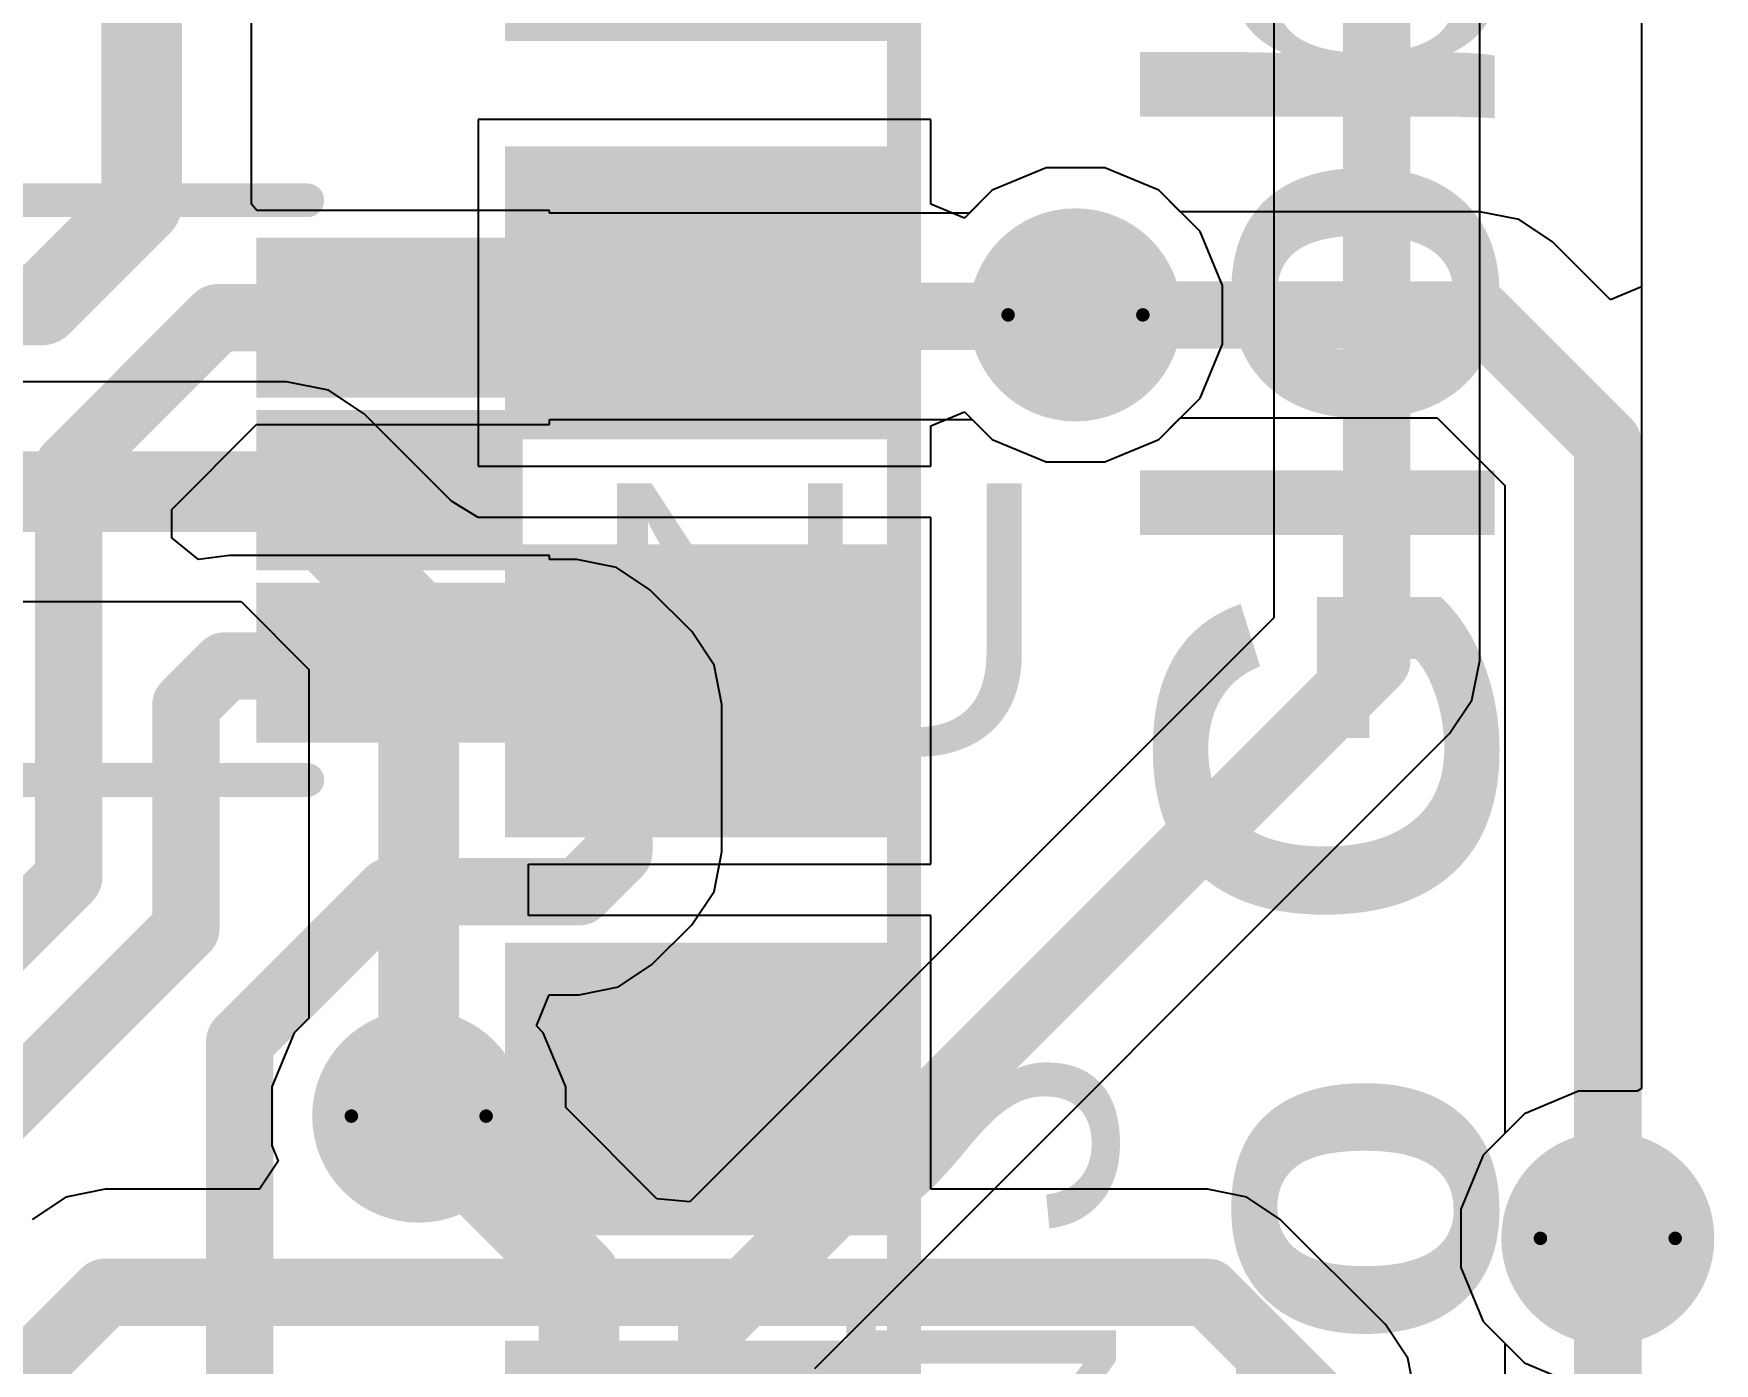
# Model space of a CAD drawing. Header units: inches. Extents: x 0 to 12.8, y -0.1 to 3.7.
# Drawn here: x 1.0374 to 1.2868, y 1.0965 to 1.2937 of the extents above; entities that cross this region are included whole.
import ezdxf

# ---------------------------------------------------------------- set-up
doc = ezdxf.new("R2010")
doc.units = ezdxf.units.IN
doc.header["$MEASUREMENT"] = 0
for name, color, linetype in [('Bottom Layer', 5, 'Continuous'), ('Bottom Overlay', 54, 'Continuous'), ('Bottom Paste', 16, 'Continuous'), ('Bottom Solder', 6, 'Continuous'), ('Drill Drawing', 1, 'Continuous'), ('Top Layer', 1, 'Continuous'), ('Top Overlay', 2, 'Continuous'), ('Top Paste', 8, 'Continuous'), ('Top Solder', 216, 'Continuous'), ('Via Holes', 16, 'Continuous')]:
    doc.layers.add(name, color=color, linetype=linetype)
doc.styles.add('Arial', font='', dxfattribs={"height": 0.2})
doc.styles.add('Arial_Bold', font='', dxfattribs={"height": 0.2})
doc.styles.get('Arial').set_extended_font_data('Arial')
doc.styles.get('Arial_Bold').set_extended_font_data('Arial', bold=True)

# ---------------------------------------------------------------- blocks, each defined once
blk = doc.blocks.new('SOT_363_B_3')
at = {"layer": 'Bottom Layer'}
for points in [[(-0.05393705, 0.0177165), (-0.05393705, 0.0334645), (-0.02244095, 0.0334645), (-0.02244095, 0.0177165)], [(0.02244095, 0.0177165), (0.02244095, 0.0334645), (0.05393705, 0.0334645), (0.05393705, 0.0177165)], [(-0.05393705, -0.007873999999999999), (-0.05393705, 0.007874), (-0.02244095, 0.007873999999999999), (-0.02244095, -0.007874)], [(0.02244095, -0.007874099999999998), (0.02244095, 0.007873900000000001), (0.05393705, 0.007873899999999998), (0.05393705, -0.007874100000000002)], [(-0.05393705, -0.0334646), (-0.05393705, -0.0177166), (-0.02244095, -0.0177166), (-0.02244095, -0.0334646)], [(0.02244095, -0.0334646), (0.02244095, -0.0177166), (0.05393705, -0.0177166), (0.05393705, -0.0334646)]]:
    blk.add_hatch(color=5, dxfattribs=at).paths.add_polyline_path(points)
at = {"layer": 'Bottom Paste'}
for points in [[(-0.05393705, 0.0177165), (-0.05393705, 0.0334645), (-0.02244095, 0.0334645), (-0.02244095, 0.0177165)], [(0.02244095, 0.0177165), (0.02244095, 0.0334645), (0.05393705, 0.0334645), (0.05393705, 0.0177165)], [(-0.05393705, -0.007873999999999999), (-0.05393705, 0.007874), (-0.02244095, 0.007873999999999999), (-0.02244095, -0.007874)], [(0.02244095, -0.007874099999999998), (0.02244095, 0.007873900000000001), (0.05393705, 0.007873899999999998), (0.05393705, -0.007874100000000002)], [(-0.05393705, -0.0334646), (-0.05393705, -0.0177166), (-0.02244095, -0.0177166), (-0.02244095, -0.0334646)], [(0.02244095, -0.0334646), (0.02244095, -0.0177166), (0.05393705, -0.0177166), (0.05393705, -0.0334646)]]:
    blk.add_hatch(color=16, dxfattribs=at).paths.add_polyline_path(points)
at = {"layer": 'Bottom Solder'}
for points in [[(-0.05793705, 0.0137165), (-0.05793705, 0.0374645), (-0.01844095, 0.0374645), (-0.01844095, 0.0137165)], [(0.01844095, 0.0137165), (0.01844095, 0.0374645), (0.05793705, 0.0374645), (0.05793705, 0.0137165)], [(-0.05793705, -0.011874), (-0.05793705, 0.011874), (-0.01844095, 0.011874), (-0.01844095, -0.011874)], [(0.01844095, -0.0118741), (0.01844095, 0.0118739), (0.05793705, 0.0118739), (0.05793705, -0.0118741)], [(-0.05793705, -0.0374646), (-0.05793705, -0.0137166), (-0.01844095, -0.0137166), (-0.01844095, -0.0374646)], [(0.01844095, -0.0374646), (0.01844095, -0.0137166), (0.05793705, -0.0137166), (0.05793705, -0.0374646)]]:
    blk.add_hatch(color=6, dxfattribs=at).paths.add_polyline_path(points)
at = {"layer": 'Bottom Overlay'}
for points in [[(0.02, 0.0429999, 0.005, 0.005, 0), (-0.026, 0.0429999, 0.005, 0.005, 0)], [(-0.065, -0.021, 0.003937, 0.003937, 0), (-0.065, -0.031, 0.003937, 0.003937, 0)], [(-0.06, -0.026, 0.003937, 0.003937, 0), (-0.065, -0.021, 0.003937, 0.003937, 0)], [(-0.06, -0.026, 0.003937, 0.003937, 0), (-0.065, -0.031, 0.003937, 0.003937, 0)], [(0.02, -0.043, 0.005, 0.005, 0), (-0.026, -0.043, 0.005, 0.005, 0)]]:
    blk.add_lwpolyline(points, format="xyseb", dxfattribs=at)
for points in [[(-0.02725, 0.0429999, 0.0025, 0.0025, 1), (-0.02475, 0.0429999, 0.0025, 0.0025, 1)], [(0.01875, 0.0429999, 0.0025, 0.0025, 1), (0.02125, 0.0429999, 0.0025, 0.0025, 1)], [(-0.0659842, -0.021, 0.0019685, 0.0019685, 1), (-0.0640158, -0.021, 0.0019685, 0.0019685, 1)], [(-0.0659842, -0.021, 0.0019685, 0.0019685, 1), (-0.0640158, -0.021, 0.0019685, 0.0019685, 1)], [(-0.0609842, -0.026, 0.0019685, 0.0019685, 1), (-0.0590158, -0.026, 0.0019685, 0.0019685, 1)], [(-0.0609842, -0.026, 0.0019685, 0.0019685, 1), (-0.0590158, -0.026, 0.0019685, 0.0019685, 1)], [(-0.0659842, -0.031, 0.0019685, 0.0019685, 1), (-0.0640158, -0.031, 0.0019685, 0.0019685, 1)], [(-0.0659842, -0.031, 0.0019685, 0.0019685, 1), (-0.0640158, -0.031, 0.0019685, 0.0019685, 1)], [(-0.02725, -0.043, 0.0025, 0.0025, 1), (-0.02475, -0.043, 0.0025, 0.0025, 1)], [(0.01875, -0.043, 0.0025, 0.0025, 1), (0.02125, -0.043, 0.0025, 0.0025, 1)]]:
    blk.add_lwpolyline(points, format="xyseb", close=True, dxfattribs=at)
blk = doc.blocks.new('SIM7500E_4')
at = {"layer": 'Top Layer'}
for points in [[(0.91141735, -0.07677155), (0.86023625, -0.07677155), (0.86023625, -0.04133845), (0.91141735, -0.04133845)], [(0.91141735, -0.13582675), (0.86023625, -0.13582675), (0.86023625, -0.10039365), (0.91141735, -0.10039365)], [(0.91141735, -0.19488185), (0.86023625, -0.19488185), (0.86023625, -0.15944875), (0.91141735, -0.15944875)]]:
    blk.add_hatch(color=1, dxfattribs=at).paths.add_polyline_path(points)
at = {"layer": 'Top Paste'}
for points in [[(0.91141735, -0.07677155), (0.86023625, -0.07677155), (0.86023625, -0.04133845), (0.91141735, -0.04133845)], [(0.91141735, -0.13582675), (0.86023625, -0.13582675), (0.86023625, -0.10039365), (0.91141735, -0.10039365)], [(0.91141735, -0.19488185), (0.86023625, -0.19488185), (0.86023625, -0.15944875), (0.91141735, -0.15944875)]]:
    blk.add_hatch(color=8, dxfattribs=at).paths.add_polyline_path(points)
at = {"layer": 'Top Solder'}
for points in [[(0.91541735, -0.02171655), (0.85623625, -0.02171655), (0.85623625, 0.02171655), (0.91541735, 0.02171655)], [(0.91541735, -0.08077155), (0.85623625, -0.08077155), (0.85623625, -0.03733845), (0.91541735, -0.03733845)], [(0.91541735, -0.13982675), (0.85623625, -0.13982675), (0.85623625, -0.09639365), (0.91541735, -0.09639365)], [(0.91541735, -0.19888185), (0.85623625, -0.19888185), (0.85623625, -0.15544875), (0.91541735, -0.15544875)], [(0.91541735, -0.25793695), (0.85623625, -0.25793695), (0.85623625, -0.21450385), (0.91541735, -0.21450385)]]:
    blk.add_hatch(color=216, dxfattribs=at).paths.add_polyline_path(points)
at = {"layer": 'Top Overlay'}
blk.add_lwpolyline([(0.9154409, -0.9463857, 0.005, 0.005, 0), (0.9154409, 0.1206143, 0.005, 0.005, 0)], format="xyseb", dxfattribs=at)

msp = doc.modelspace()

# ---------------------------------------------------------------- hatches: boundary and pattern name
at = {"layer": 'Bottom Layer'}
h = msp.add_hatch(color=5, dxfattribs=at)
edge = h.paths.add_edge_path()
edge.add_arc((1.192, 1.252), 0.011811, 0, 360)
h = msp.add_hatch(color=5, dxfattribs=at)
edge = h.paths.add_edge_path()
edge.add_arc((1.0945354, 1.1331323), 0.011811, 0, 360)
h = msp.add_hatch(color=5, dxfattribs=at)
edge = h.paths.add_edge_path()
edge.add_arc((1.271, 1.115), 0.011811, 0, 360)
at = {"layer": 'Bottom Solder'}
h = msp.add_hatch(color=6, dxfattribs=at)
edge = h.paths.add_edge_path()
edge.add_arc((1.192, 1.252), 0.015811, 0, 360)
h = msp.add_hatch(color=6, dxfattribs=at)
edge = h.paths.add_edge_path()
edge.add_arc((1.0945354, 1.1331323), 0.015811, 0, 360)
h = msp.add_hatch(color=6, dxfattribs=at)
edge = h.paths.add_edge_path()
edge.add_arc((1.271, 1.115), 0.015811, 0, 360)
at = {"layer": 'Top Layer'}
h = msp.add_hatch(color=1, dxfattribs=at)
edge = h.paths.add_edge_path()
edge.add_arc((1.192, 1.252), 0.011811, 0, 360)
h = msp.add_hatch(color=1, dxfattribs=at)
edge = h.paths.add_edge_path()
edge.add_arc((1.0945354, 1.1331323), 0.011811, 0, 360)
h = msp.add_hatch(color=1, dxfattribs=at)
edge = h.paths.add_edge_path()
edge.add_arc((1.271, 1.115), 0.011811, 0, 360)
at = {"layer": 'Top Solder'}
h = msp.add_hatch(color=216, dxfattribs=at)
edge = h.paths.add_edge_path()
edge.add_arc((1.192, 1.252), 0.015811, 0, 360)
h = msp.add_hatch(color=216, dxfattribs=at)
edge = h.paths.add_edge_path()
edge.add_arc((1.0945354, 1.1331323), 0.015811, 0, 360)
h = msp.add_hatch(color=216, dxfattribs=at)
edge = h.paths.add_edge_path()
edge.add_arc((1.271, 1.115), 0.015811, 0, 360)
at = {"layer": 'Via Holes'}
h = msp.add_hatch(color=7, dxfattribs=at)
edge = h.paths.add_edge_path()
edge.add_arc((1.192, 1.252), 0.0059055, 0, 360)
h = msp.add_hatch(color=7, dxfattribs=at)
edge = h.paths.add_edge_path()
edge.add_arc((1.0945354, 1.1331323), 0.0059055, 0, 360)
h = msp.add_hatch(color=7, dxfattribs=at)
edge = h.paths.add_edge_path()
edge.add_arc((1.271, 1.115), 0.0059055, 0, 360)

# ---------------------------------------------------------------- linework, layer by layer
at = {"layer": 'Bottom Layer'}
for p, q in [((1.276, 1.9300011), (1.276, 1.1372531)), ((1.0697253, 1.2684014), (1.0697253, 1.3731398)), ((1.2520055, 1.2007116), (1.2520055, 1.3682884)), ((1.2214177, 1.3619535), (1.2214177, 1.2070465)), ((1.1876615, 1.273811), (1.1796451, 1.2704905)), ((1.1963385, 1.273811), (1.1876615, 1.273811)), ((1.2043549, 1.2704905), (1.1963385, 1.273811)), ((1.1796451, 1.2704905), (1.1762438, 1.2670892)), ((1.2104905, 1.2643549), (1.2043549, 1.2704905)), ((1.0704941, 1.2674646), (1.0697253, 1.2684014)), ((1.113937, 1.2674646), (1.0704941, 1.2674646)), ((1.113937, 1.2670892), (1.113937, 1.2674646)), ((1.1762438, 1.2670892), (1.113937, 1.2670892)), ((1.213811, 1.2563385), (1.2104905, 1.2643549)), ((1.213811, 1.2476615), (1.213811, 1.2563385)), ((1.2104905, 1.2396451), (1.213811, 1.2476615)), ((1.2043549, 1.2335095), (1.2104905, 1.2396451)), ((1.0578717, 1.22314), (1.0704483, 1.2357166)), ((1.0704483, 1.2357166), (1.113937, 1.2357166)), ((1.113937, 1.2357166), (1.113937, 1.2365014)), ((1.113937, 1.2365014), (1.1766532, 1.2365014)), ((1.1766532, 1.2365014), (1.1796451, 1.2335095)), ((1.1796451, 1.2335095), (1.1876615, 1.230189)), ((1.1963385, 1.230189), (1.2043549, 1.2335095)), ((1.1876615, 1.230189), (1.1963385, 1.230189)), ((1.0578717, 1.2189385), (1.0578717, 1.22314)), ((1.0618365, 1.2157049), (1.0578717, 1.2189385)), ((1.0664411, 1.2162836), (1.0618365, 1.2157049)), ((1.0664411, 1.2162835), (1.0664411, 1.2162836)), ((1.113937, 1.2162835), (1.0664411, 1.2162835)), ((1.113937, 1.2157034), (1.113937, 1.2162835)), ((1.1180209, 1.2157034), (1.113937, 1.2157034)), ((1.1238736, 1.2145392), (1.1180209, 1.2157034)), ((1.1288353, 1.2112239), (1.1238736, 1.2145392)), ((1.1350429, 1.2050163), (1.1288353, 1.2112239)), ((1.2214177, 1.2070465), (1.1347678, 1.1203966)), ((1.1383582, 1.2000546), (1.1350429, 1.2050163)), ((1.1395224, 1.1942019), (1.1383582, 1.2000546)), ((1.2508413, 1.1948589), (1.2520055, 1.2007116)), ((1.247526, 1.1898972), (1.2508413, 1.1948589)), ((1.1395224, 1.1723305), (1.1395224, 1.1942019)), ((1.1533019, 1.0956731), (1.247526, 1.1898972)), ((1.1383582, 1.1664778), (1.1395224, 1.1723305)), ((1.1350429, 1.1615161), (1.1383582, 1.1664778)), ((1.1291374, 1.1556106), (1.1350429, 1.1615161)), ((1.1241757, 1.1522953), (1.1291374, 1.1556106)), ((1.1120014, 1.1465117), (1.1139149, 1.1511311)), ((1.1139149, 1.1511311), (1.118323, 1.1511311)), ((1.118323, 1.1511311), (1.1241757, 1.1522953)), ((1.1130259, 1.1454872), (1.1120014, 1.1465117)), ((1.1163464, 1.1374708), (1.1130259, 1.1454872)), ((1.1163464, 1.1343921), (1.1163464, 1.1374708)), ((1.2666615, 1.136811), (1.2586451, 1.1334905)), ((1.2753384, 1.136811), (1.2666615, 1.136811)), ((1.276, 1.1372531), (1.2753384, 1.136811)), ((1.1298584, 1.1208801), (1.1163464, 1.1343921)), ((1.2586451, 1.1334905), (1.2525095, 1.1273549)), ((1.2525095, 1.1273549), (1.249189, 1.1193385)), ((1.1347678, 1.1203966), (1.1298584, 1.1208801)), ((1.249189, 1.1193385), (1.249189, 1.1106615)), ((1.249189, 1.1106615), (1.2525095, 1.1026451)), ((1.2525095, 1.1026451), (1.2557061, 1.0994485)), ((1.2557061, 1.0994485), (1.2557061, 0.9580464))]:
    msp.add_line(p, q, dxfattribs=at)
for points in [[(1.0534118, 1.2684013, 0.012, 0.012, 0), (1.0534118, 1.3731398, 0.012, 0.012, 0)], [(1.2367116, 1.2007116, 0.01, 0.01, 0), (1.2367116, 1.3682884, 0.01, 0.01, 0)], [(1.0384751, 1.2534646, 0.012, 0.012, 0), (1.0534118, 1.2684013, 0.012, 0.012, 0)], [(1.015685, 1.2534646, 0.012, 0.012, 0), (1.0384751, 1.2534646, 0.012, 0.012, 0)], [(1.0425778, 1.2294749, 0.01, 0.01, 0), (1.0646756, 1.2515727, 0.01, 0.01, 0)], [(1.0646756, 1.2515727, 0.01, 0.01, 0), (1.0901711, 1.2515727, 0.01, 0.01, 0)], [(1.0901711, 1.2515727, 0.01, 0.01, 0), (1.0903937, 1.2517953, 0.01, 0.01, 0)], [(1.0903937, 1.2517953, 0.01, 0.01, 0), (1.1917953, 1.2517953, 0.01, 0.01, 0)], [(1.1917953, 1.2517953, 0.01, 0.01, 0), (1.192, 1.252, 0.01, 0.01, 0)], [(1.0425778, 1.1685481, 0.01, 0.01, 0), (1.0425778, 1.2294749, 0.01, 0.01, 0)], [(1.0599766, 1.1940709, 0.01, 0.01, 0), (1.0658345, 1.1999288, 0.01, 0.01, 0)], [(1.0658345, 1.1999288, 0.01, 0.01, 0), (1.0897083, 1.1999288, 0.01, 0.01, 0)], [(1.0897083, 1.1999288, 0.01, 0.01, 0), (1.090189, 1.2004095, 0.01, 0.01, 0)], [(1.090189, 1.2004095, 0.01, 0.01, 0), (1.1180209, 1.2004095, 0.01, 0.01, 0)], [(1.1180209, 1.2004095, 0.01, 0.01, 0), (1.1242285, 1.1942019, 0.01, 0.01, 0)], [(1.138008, 1.102008, 0.01, 0.01, 0), (1.2367116, 1.2007116, 0.01, 0.01, 0)], [(1.0599766, 1.1609829, 0.01, 0.01, 0), (1.0599766, 1.1940709, 0.01, 0.01, 0)], [(1.1242285, 1.1723305, 0.01, 0.01, 0), (1.1242285, 1.1942019, 0.01, 0.01, 0)], [(1.118323, 1.166425, 0.01, 0.01, 0), (1.1242285, 1.1723305, 0.01, 0.01, 0)], [(1.0008722, 1.1268425, 0.01, 0.01, 0), (1.0425778, 1.1685481, 0.01, 0.01, 0)], [(1.0679814, 1.1442174, 0.01, 0.01, 0), (1.090189, 1.166425, 0.01, 0.01, 0)], [(1.090189, 1.166425, 0.01, 0.01, 0), (1.118323, 1.166425, 0.01, 0.01, 0)], [(1.0034006, 1.1044069, 0.01, 0.01, 0), (1.0599766, 1.1609829, 0.01, 0.01, 0)], [(1.0679814, 1.0603936, 0.01, 0.01, 0), (1.0679814, 1.1442174, 0.01, 0.01, 0)], [(1.0945354, 1.1331323, 0.012, 0.012, 0), (1.118323, 1.1093447, 0.012, 0.012, 0)], [(1.271, 0.920189, 0.01, 0.01, 0), (1.271, 1.115, 0.01, 0.01, 0)], [(1.118323, 0.9699921, 0.012, 0.012, 0), (1.118323, 1.1093447, 0.012, 0.012, 0)], [(1.138008, 0.9699921, 0.01, 0.01, 0), (1.138008, 1.102008, 0.01, 0.01, 0)]]:
    msp.add_lwpolyline(points, format="xyseb", dxfattribs=at)
for points in [[(1.0504118, 1.2684013, 0.006, 0.006, 1), (1.0564118, 1.2684013, 0.006, 0.006, 1)], [(1.0504118, 1.2684013, 0.006, 0.006, 1), (1.0564118, 1.2684013, 0.006, 0.006, 1)], [(1.0354751, 1.2534646, 0.006, 0.006, 1), (1.0414751, 1.2534646, 0.006, 0.006, 1)], [(1.0354751, 1.2534646, 0.006, 0.006, 1), (1.0414751, 1.2534646, 0.006, 0.006, 1)], [(1.0621756, 1.2515727, 0.005, 0.005, 1), (1.0671756, 1.2515727, 0.005, 0.005, 1)], [(1.0621756, 1.2515727, 0.005, 0.005, 1), (1.0671756, 1.2515727, 0.005, 0.005, 1)], [(1.0876711, 1.2515727, 0.005, 0.005, 1), (1.0926711, 1.2515727, 0.005, 0.005, 1)], [(1.0876711, 1.2515727, 0.005, 0.005, 1), (1.0926711, 1.2515727, 0.005, 0.005, 1)], [(1.0878937, 1.2517953, 0.005, 0.005, 1), (1.0928937, 1.2517953, 0.005, 0.005, 1)], [(1.0878937, 1.2517953, 0.005, 0.005, 1), (1.0928937, 1.2517953, 0.005, 0.005, 1)], [(1.1892953, 1.2517953, 0.005, 0.005, 1), (1.1942953, 1.2517953, 0.005, 0.005, 1)], [(1.1892953, 1.2517953, 0.005, 0.005, 1), (1.1942953, 1.2517953, 0.005, 0.005, 1)], [(1.1895, 1.252, 0.005, 0.005, 1), (1.1945, 1.252, 0.005, 0.005, 1)], [(1.0400778, 1.2294749, 0.005, 0.005, 1), (1.0450778, 1.2294749, 0.005, 0.005, 1)], [(1.0400778, 1.2294749, 0.005, 0.005, 1), (1.0450778, 1.2294749, 0.005, 0.005, 1)], [(1.0633345, 1.1999288, 0.005, 0.005, 1), (1.0683345, 1.1999288, 0.005, 0.005, 1)], [(1.0633345, 1.1999288, 0.005, 0.005, 1), (1.0683345, 1.1999288, 0.005, 0.005, 1)], [(1.0872083, 1.1999288, 0.005, 0.005, 1), (1.0922083, 1.1999288, 0.005, 0.005, 1)], [(1.0872083, 1.1999288, 0.005, 0.005, 1), (1.0922083, 1.1999288, 0.005, 0.005, 1)], [(1.087689, 1.2004095, 0.005, 0.005, 1), (1.092689, 1.2004095, 0.005, 0.005, 1)], [(1.087689, 1.2004095, 0.005, 0.005, 1), (1.092689, 1.2004095, 0.005, 0.005, 1)], [(1.1155209, 1.2004095, 0.005, 0.005, 1), (1.1205209, 1.2004095, 0.005, 0.005, 1)], [(1.1155209, 1.2004095, 0.005, 0.005, 1), (1.1205209, 1.2004095, 0.005, 0.005, 1)], [(1.2342116, 1.2007116, 0.005, 0.005, 1), (1.2392116, 1.2007116, 0.005, 0.005, 1)], [(1.2342116, 1.2007116, 0.005, 0.005, 1), (1.2392116, 1.2007116, 0.005, 0.005, 1)], [(1.0574766, 1.1940709, 0.005, 0.005, 1), (1.0624766, 1.1940709, 0.005, 0.005, 1)], [(1.0574766, 1.1940709, 0.005, 0.005, 1), (1.0624766, 1.1940709, 0.005, 0.005, 1)], [(1.1217285, 1.1942019, 0.005, 0.005, 1), (1.1267285, 1.1942019, 0.005, 0.005, 1)], [(1.1217285, 1.1942019, 0.005, 0.005, 1), (1.1267285, 1.1942019, 0.005, 0.005, 1)], [(1.1217285, 1.1723305, 0.005, 0.005, 1), (1.1267285, 1.1723305, 0.005, 0.005, 1)], [(1.1217285, 1.1723305, 0.005, 0.005, 1), (1.1267285, 1.1723305, 0.005, 0.005, 1)], [(1.0400778, 1.1685481, 0.005, 0.005, 1), (1.0450778, 1.1685481, 0.005, 0.005, 1)], [(1.0400778, 1.1685481, 0.005, 0.005, 1), (1.0450778, 1.1685481, 0.005, 0.005, 1)], [(1.087689, 1.166425, 0.005, 0.005, 1), (1.092689, 1.166425, 0.005, 0.005, 1)], [(1.087689, 1.166425, 0.005, 0.005, 1), (1.092689, 1.166425, 0.005, 0.005, 1)], [(1.115823, 1.166425, 0.005, 0.005, 1), (1.120823, 1.166425, 0.005, 0.005, 1)], [(1.115823, 1.166425, 0.005, 0.005, 1), (1.120823, 1.166425, 0.005, 0.005, 1)], [(1.0574766, 1.1609829, 0.005, 0.005, 1), (1.0624766, 1.1609829, 0.005, 0.005, 1)], [(1.0574766, 1.1609829, 0.005, 0.005, 1), (1.0624766, 1.1609829, 0.005, 0.005, 1)], [(1.0654814, 1.1442174, 0.005, 0.005, 1), (1.0704814, 1.1442174, 0.005, 0.005, 1)], [(1.0654814, 1.1442174, 0.005, 0.005, 1), (1.0704814, 1.1442174, 0.005, 0.005, 1)], [(1.0915354, 1.1331323, 0.006, 0.006, 1), (1.0975354, 1.1331323, 0.006, 0.006, 1)], [(1.2685, 1.115, 0.005, 0.005, 1), (1.2735, 1.115, 0.005, 0.005, 1)], [(1.115323, 1.1093447, 0.006, 0.006, 1), (1.121323, 1.1093447, 0.006, 0.006, 1)], [(1.115323, 1.1093447, 0.006, 0.006, 1), (1.121323, 1.1093447, 0.006, 0.006, 1)], [(1.135508, 1.102008, 0.005, 0.005, 1), (1.140508, 1.102008, 0.005, 0.005, 1)], [(1.135508, 1.102008, 0.005, 0.005, 1), (1.140508, 1.102008, 0.005, 0.005, 1)]]:
    msp.add_lwpolyline(points, format="xyseb", close=True, dxfattribs=at)
at = {"layer": 'Drill Drawing'}
for points in [[(1.202, 1.252, 0.002, 0.002, 1), (1.182, 1.252, 0.002, 0.002, 1)], [(1.1815, 1.252, 0.001, 0.001, 1), (1.1825, 1.252, 0.001, 0.001, 1)], [(1.2015, 1.252, 0.001, 0.001, 1), (1.2025, 1.252, 0.001, 0.001, 1)], [(1.1045354, 1.1331323, 0.002, 0.002, 1), (1.0845354, 1.1331323, 0.002, 0.002, 1)], [(1.0840354, 1.1331323, 0.001, 0.001, 1), (1.0850354, 1.1331323, 0.001, 0.001, 1)], [(1.1040354, 1.1331323, 0.001, 0.001, 1), (1.1050354, 1.1331323, 0.001, 0.001, 1)], [(1.281, 1.115, 0.002, 0.002, 1), (1.261, 1.115, 0.002, 0.002, 1)], [(1.2605, 1.115, 0.001, 0.001, 1), (1.2615, 1.115, 0.001, 0.001, 1)], [(1.2805, 1.115, 0.001, 0.001, 1), (1.2815, 1.115, 0.001, 0.001, 1)]]:
    msp.add_lwpolyline(points, format="xyseb", close=True, dxfattribs=at)
at = {"layer": 'Top Layer'}
for p, q in [((1.2760171, 1.9300011), (1.2760171, 1.2561446)), ((1.1705275, 1.2809921), (1.1033465, 1.2809921)), ((1.1033465, 1.2809921), (1.1033465, 1.2295591)), ((1.1705275, 1.268444), (1.1705275, 1.2809921)), ((1.1876615, 1.273811), (1.1796451, 1.2704905)), ((1.1963385, 1.273811), (1.1876615, 1.273811)), ((1.2043549, 1.2704905), (1.1963385, 1.273811)), ((1.1796451, 1.2704905), (1.1755275, 1.2663729)), ((1.2075515, 1.2672939), (1.2043549, 1.2704905)), ((1.1755275, 1.2663729), (1.1705275, 1.268444)), ((1.252, 1.2672939), (1.2075515, 1.2672939)), ((1.2578527, 1.2661297), (1.252, 1.2672939)), ((1.2628144, 1.2628144), (1.2578527, 1.2661297)), ((1.2713977, 1.2542312), (1.2628144, 1.2628144)), ((1.2760171, 1.2561446), (1.2713977, 1.2542312)), ((1.0749245, 1.2420901), (0.9951763, 1.2420901)), ((1.0811674, 1.2408483), (1.0749245, 1.2420901)), ((1.0864599, 1.237312), (1.0811674, 1.2408483)), ((1.0994129, 1.224359), (1.0864599, 1.237312)), ((1.1705275, 1.235556), (1.1755275, 1.2376271)), ((1.1755275, 1.2376271), (1.1796451, 1.2335095)), ((1.1705275, 1.2295591), (1.1705275, 1.235556)), ((1.2043549, 1.2335095), (1.2075515, 1.2367061)), ((1.2075515, 1.2367061), (1.2456651, 1.2367061)), ((1.2456651, 1.2367061), (1.2557061, 1.226665)), ((1.1796451, 1.2335095), (1.1876615, 1.230189)), ((1.1963385, 1.230189), (1.2043549, 1.2335095)), ((1.1876615, 1.230189), (1.1963385, 1.230189)), ((1.1033465, 1.2295591), (1.1705275, 1.2295591)), ((1.2557061, 1.226665), (1.2557061, 1.1305515)), ((1.1033466, 1.2219371), (1.0994129, 1.224359)), ((1.1033466, 1.221937), (1.1033466, 1.2219371)), ((1.1033467, 1.2219369), (1.1033466, 1.221937)), ((1.1705275, 1.2219369), (1.1033467, 1.2219369)), ((1.1705275, 1.1705039), (1.1705275, 1.2219369)), ((0.9951763, 1.2094631), (1.0681672, 1.2094631)), ((1.0681672, 1.2094631), (1.0782219, 1.1994084)), ((1.0782219, 1.1994084), (1.0782219, 1.1476642)), ((1.1108489, 1.1628818), (1.1108489, 1.1705039)), ((1.1108489, 1.1705039), (1.1705275, 1.1705039)), ((1.1705275, 1.1628818), (1.1108489, 1.1628818)), ((1.1705275, 1.1222939), (1.1705275, 1.1628818)), ((1.0782219, 1.1476642), (1.0760449, 1.1454872)), ((1.0760449, 1.1454872), (1.0727244, 1.1374708)), ((1.0727244, 1.1374708), (1.0727244, 1.1287938)), ((1.2557061, 1.1305515), (1.2525095, 1.1273549)), ((1.0727244, 1.1287938), (1.0736947, 1.1264513)), ((1.0736947, 1.1264513), (1.0709168, 1.1222939)), ((1.2525095, 1.1273549), (1.249189, 1.1193385)), ((1.0421472, 1.1211297), (1.0371856, 1.1178144)), ((1.048, 1.1222939), (1.0421472, 1.1211297)), ((1.0709168, 1.1222939), (1.048, 1.1222939)), ((1.2115808, 1.1222939), (1.1705275, 1.1222939)), ((1.2174335, 1.1211297), (1.2115808, 1.1222939)), ((1.2223952, 1.1178144), (1.2174335, 1.1211297)), ((1.2380034, 1.1022062), (1.2223952, 1.1178144)), ((1.249189, 1.1193385), (1.249189, 1.1106615)), ((1.249189, 1.1106615), (1.2525095, 1.1026451)), ((1.2525095, 1.1026451), (1.2586451, 1.0965095)), ((1.2413187, 1.0972445), (1.2380034, 1.1022062)), ((1.2424829, 1.0913918), (1.2413187, 1.0972445)), ((1.2586451, 1.0965095), (1.2666615, 1.093189))]:
    msp.add_line(p, q, dxfattribs=at)
for points in [[(1.192, 1.252, 0.01, 0.01, 0), (1.252, 1.252, 0.01, 0.01, 0)], [(1.252, 1.252, 0.01, 0.01, 0), (1.271, 1.233, 0.01, 0.01, 0)], [(1.271, 1.115, 0.01, 0.01, 0), (1.271, 1.233, 0.01, 0.01, 0)], [(0.9806444, 1.2257766, 0.012, 0.012, 0), (1.0749245, 1.2257766, 0.012, 0.012, 0)], [(1.0749245, 1.2257766, 0.012, 0.012, 0), (1.0945354, 1.2061657, 0.012, 0.012, 0)], [(1.0945354, 1.1331323, 0.012, 0.012, 0), (1.0945354, 1.2061657, 0.012, 0.012, 0)], [(1.024189, 1.083189, 0.01, 0.01, 0), (1.048, 1.107, 0.01, 0.01, 0)], [(1.048, 1.107, 0.01, 0.01, 0), (1.2115808, 1.107, 0.01, 0.01, 0)], [(1.2115808, 1.107, 0.01, 0.01, 0), (1.227189, 1.0913918, 0.01, 0.01, 0)]]:
    msp.add_lwpolyline(points, format="xyseb", dxfattribs=at)
for points in [[(1.1895, 1.252, 0.005, 0.005, 1), (1.1945, 1.252, 0.005, 0.005, 1)], [(1.2495, 1.252, 0.005, 0.005, 1), (1.2545, 1.252, 0.005, 0.005, 1)], [(1.2495, 1.252, 0.005, 0.005, 1), (1.2545, 1.252, 0.005, 0.005, 1)], [(1.2685, 1.233, 0.005, 0.005, 1), (1.2735, 1.233, 0.005, 0.005, 1)], [(1.2685, 1.233, 0.005, 0.005, 1), (1.2735, 1.233, 0.005, 0.005, 1)], [(1.0719245, 1.2257766, 0.006, 0.006, 1), (1.0779245, 1.2257766, 0.006, 0.006, 1)], [(1.0719245, 1.2257766, 0.006, 0.006, 1), (1.0779245, 1.2257766, 0.006, 0.006, 1)], [(1.0915354, 1.2061657, 0.006, 0.006, 1), (1.0975354, 1.2061657, 0.006, 0.006, 1)], [(1.0915354, 1.2061657, 0.006, 0.006, 1), (1.0975354, 1.2061657, 0.006, 0.006, 1)], [(1.0915354, 1.1331323, 0.006, 0.006, 1), (1.0975354, 1.1331323, 0.006, 0.006, 1)], [(1.2685, 1.115, 0.005, 0.005, 1), (1.2735, 1.115, 0.005, 0.005, 1)], [(1.0455, 1.107, 0.005, 0.005, 1), (1.0505, 1.107, 0.005, 0.005, 1)], [(1.0455, 1.107, 0.005, 0.005, 1), (1.0505, 1.107, 0.005, 0.005, 1)], [(1.2090808, 1.107, 0.005, 0.005, 1), (1.2140808, 1.107, 0.005, 0.005, 1)], [(1.2090808, 1.107, 0.005, 0.005, 1), (1.2140808, 1.107, 0.005, 0.005, 1)]]:
    msp.add_lwpolyline(points, format="xyseb", close=True, dxfattribs=at)

# ---------------------------------------------------------------- block references
msp.add_blockref('SIM7500E_4', (0.2511102, 1.3143306))
at = {"rotation": 180}
msp.add_blockref('SOT_363_B_3', (1.052, 1.226), dxfattribs=at)

# ---------------------------------------------------------------- texts
at = {"layer": 'Bottom Overlay', "style": 'Arial', "text_generation_flag": 2}
msp.add_text('U4', height=0.04, dxfattribs=at).set_placement((1.1883225, 1.1870065))
msp.add_text('R12', height=0.04, rotation=270, dxfattribs=at).set_placement((1.1580065, 1.0420162))
at = {"layer": 'Top Overlay', "style": 'Arial_Bold'}
msp.add_text('© Netavo Global Data Services Ltd', height=0.05, rotation=90, dxfattribs=at).set_placement((1.2542192, 0.8370002))

doc.saveas('drawing.dxf')
